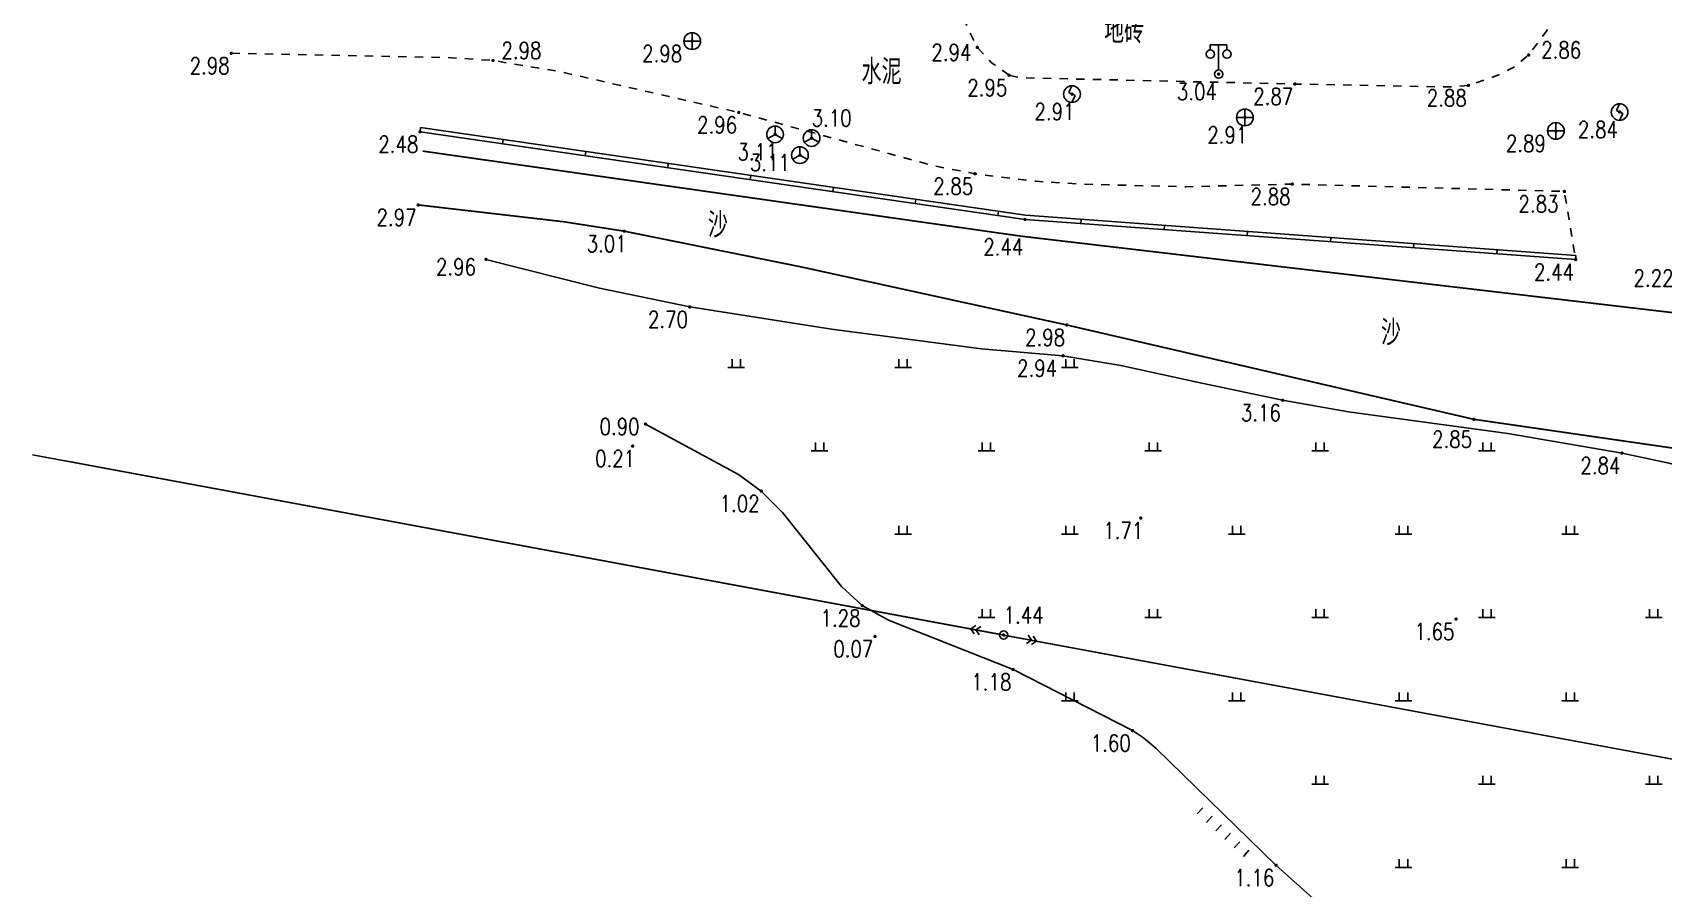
# Model space of a CAD drawing. Extents: x 500064 to 501389, y 2542464 to 2545400.
# Drawn here: x 500660.1 to 500757.8, y 2544646.5 to 2544697.9 of the extents above; entities that cross this region are included whole.
import ezdxf
from ezdxf.enums import TextEntityAlignment as Align

# ---------------------------------------------------------------- set-up
doc = ezdxf.new("R2010")
doc.units = 0
doc.header["$LTSCALE"] = 0.5
doc.linetypes.add('X6', pattern=[2, 1, -1])
doc.layers.get('0').update_dxf_attribs({"linetype": 'CONTINUOUS', "lineweight": 5})
doc.layers.add('GCD', color=8, linetype='CONTINUOUS')
doc.layers.add('地形图', color=8, linetype='CONTINUOUS')
doc.styles.add('HZ', font='romans.shx', dxfattribs={"width": 0.8, "bigfont": 'hztxt.shx'})
doc.linetypes.add('10421', pattern='A,2,[150,AAA.SHX,S=1,R=0,X=0,Y=1],1e-11', length=2)

# ---------------------------------------------------------------- blocks, each defined once
blk = doc.blocks.new('gc013a')
at = {"linetype": 'Continuous'}
blk.add_line((0.5, 0), (4, 0), dxfattribs=at)
at = {"linetype": 'Continuous', "flags": 128}
for points in [[(2.88, 0.5), (3.38, 0), (2.88, -0.5)], [(3.5, 0.5), (4, 0), (3.5, -0.5)]]:
    blk.add_lwpolyline(points, dxfattribs=at)
blk = doc.blocks.new('gc048')
for q in [(-0.87, -0.5), (0, 1), (0.87, -0.5)]:
    blk.add_line((0, 0), q)
blk.add_circle((0, 0), 1)
blk = doc.blocks.new('gc050')
for p, q in [((0, 1), (-0.38, 0.18)), ((-0.38, 0.18), (0.38, -0.18)), ((0, -1), (0.38, -0.18))]:
    blk.add_line(p, q)
blk.add_circle((0, 0), 1)
blk = doc.blocks.new('gc097')
for p, q in [((-1, 2.9), (-1, 3.5)), ((-1, 3.5), (1, 3.5)), ((0, 0.5), (0, 3.5)), ((1, 3.5), (1, 2.9))]:
    blk.add_line(p, q)
for centre in [(-1, 2.4), (1, 2.4), (0, 0)]:
    blk.add_circle(centre, 0.5)
blk = doc.blocks.new('gc043')
for p, q in [((-1, 0), (1, 0)), ((0, -1), (0, 1))]:
    blk.add_line(p, q)
blk.add_circle((0, 0), 1)
blk = doc.blocks.new('GC200')
at = {"linetype": 'Continuous', "const_width": 0.2, "flags": 128}
blk.add_lwpolyline([(-0.1, 0, 1), (0.1, 0, 1)], format="xyb", close=True, dxfattribs=at)
blk = doc.blocks.new('gc119')
for p, q in [((-1, 0), (1, 0)), ((-0.5, 1), (-0.5, 0)), ((0.5, 1), (0.5, 0))]:
    blk.add_line(p, q)
blk = doc.blocks.new('gc170')
at = {"linetype": 'Continuous'}
blk.add_circle((0, 0), 0.5, dxfattribs=at)

msp = doc.modelspace()

# ---------------------------------------------------------------- linework, layer by layer
at = {"layer": '地形图', "linetype": 'Continuous'}
for p, q in [((500683.293, 2544691.928), (500683.329, 2544692.175)), ((500688.241, 2544691.21), (500688.277, 2544691.458)), ((500693.189, 2544690.493), (500693.225, 2544690.74)), ((500698.138, 2544689.775), (500698.173, 2544690.022)), ((500703.086, 2544689.057), (500703.122, 2544689.305)), ((500708.034, 2544688.34), (500708.07, 2544688.587)), ((500712.982, 2544687.622), (500713.018, 2544687.869)), ((500717.93, 2544686.904), (500717.966, 2544687.152)), ((500722.905, 2544686.424), (500722.923, 2544686.674)), ((500727.891, 2544686.061), (500727.91, 2544686.311)), ((500732.878, 2544685.698), (500732.896, 2544685.948)), ((500737.865, 2544685.335), (500737.883, 2544685.585)), ((500742.852, 2544684.972), (500742.87, 2544685.222)), ((500747.839, 2544684.609), (500747.857, 2544684.859)), ((500752.568, 2544684.265), (500752.586, 2544684.514)), ((500716.31, 2544662.107), (500662.034, 2544672.191)), ((500774.519, 2544651.293), (500720.243, 2544661.377)), ((500730.227, 2544651.38), (500729.887, 2544651.013)), ((500730.227, 2544651.38), (500729.887, 2544651.013)), ((500730.778, 2544650.871), (500730.438, 2544650.504)), ((500730.778, 2544650.871), (500730.438, 2544650.504)), ((500731.328, 2544650.362), (500730.989, 2544649.995)), ((500731.328, 2544650.362), (500730.989, 2544649.995)), ((500731.879, 2544649.852), (500731.539, 2544649.485)), ((500731.879, 2544649.852), (500731.539, 2544649.485)), ((500732.429, 2544649.343), (500732.09, 2544648.976)), ((500732.429, 2544649.343), (500732.09, 2544648.976)), ((500732.984, 2544648.839), (500732.661, 2544648.458)), ((500732.984, 2544648.839), (500732.661, 2544648.458))]:
    msp.add_line(p, q, dxfattribs=at)
at = {"layer": '地形图', "linetype": 'X6', "elevation": 2.945, "flags": 128}
msp.add_lwpolyline([(500718.598, 2544695.322), (500717.515, 2544696.105), (500716.694, 2544696.992), (500716.046, 2544698.336), (500715.606, 2544699.889), (500715.312, 2544701.453), (500715.834, 2544726.793), (500716.483, 2544754.782), (500716.882, 2544768.213), (500717.067, 2544776.727), (500717.305, 2544782.988), (500717.591, 2544783.818), (500717.917, 2544784.352), (500718.301, 2544784.728), (500718.71, 2544784.943), (500719.231, 2544785.111), (500732.811, 2544784.763), (500745.96, 2544784.228), (500746.681, 2544783.917), (500747.153, 2544783.563), (500747.802, 2544782.891), (500752.774, 2544776.937), (500753.974, 2544773.663), (500752.045, 2544701.549), (500751.57, 2544699.519), (500750.851, 2544698.018), (500749.75, 2544696.535), (500748.934, 2544695.838), (500747.909, 2544695.322), (500746.142, 2544694.706), (500745.007, 2544694.617), (500735.738, 2544694.792), (500719.362, 2544695.167)], close=True, dxfattribs=at)
at = {"layer": '地形图', "linetype": 'X6', "flags": 128}
msp.add_lwpolyline([(500671.981, 2544696.636), (500685.184, 2544696.372), (500687.672, 2544696.203), (500691.583, 2544695.553), (500702.399, 2544693.089), (500714.16, 2544689.865), (500716.555, 2544689.41), (500720.208, 2544688.956), (500723.033, 2544688.783), (500729.207, 2544688.63), (500735.579, 2544688.79), (500751.888, 2544688.35), (500752.568, 2544684.265)], dxfattribs=at)
at = {"layer": '地形图', "linetype": 'Continuous', "elevation": 2.478, "flags": 128}
msp.add_lwpolyline([(500683.293, 2544691.928), (500719.559, 2544686.668), (500752.568, 2544684.265)], dxfattribs=at)
at = {"layer": '地形图', "linetype": 'Continuous', "flags": 128}
for points in [[(500683.329, 2544692.175), (500719.587, 2544686.917), (500752.586, 2544684.514)], [(500718.276, 2544661.742), (500660.068, 2544672.556)], [(500875.932, 2544649.519), (500825.689, 2544650.573), (500776.485, 2544650.928), (500718.276, 2544661.742)]]:
    msp.add_lwpolyline(points, dxfattribs=at)
at = {"layer": '地形图', "linetype": 'Continuous', "const_width": 0.1, "flags": 128}
msp.add_lwpolyline([(500797.995, 2544674.519), (500758.603, 2544681.054), (500719.336, 2544685.664), (500683.445, 2544690.769)], dxfattribs=at)
at = {"layer": '地形图', "linetype": 'Continuous', "const_width": 0.1, "elevation": 2.974, "flags": 128}
msp.add_lwpolyline([(500683.183, 2544687.541), (500691.912, 2544686.53), (500695.529, 2544685.966), (500706.094, 2544683.832), (500722.063, 2544680.339), (500746.459, 2544674.682), (500773.961, 2544670.7), (500798.948, 2544665.735), (500827.195, 2544658.582), (500852.367, 2544654.077), (500876.489, 2544650.951)], dxfattribs=at)
at = {"layer": '地形图', "linetype": '10421', "flags": 128}
for points in [[(500824.778, 2544652.659), (500823.029, 2544653.347), (500819.321, 2544654.618), (500817.783, 2544655.307), (500815.897, 2544656.181), (500809.999, 2544659.405), (500807.476, 2544660.519), (500805.308, 2544661.317), (500799.712, 2544663.139), (500797.924, 2544663.66), (500794.093, 2544664.694), (500788.612, 2544665.636), (500777.737, 2544667.152), (500772.9, 2544668.126), (500767.112, 2544669.5), (500760.894, 2544671.311), (500758.251, 2544672.034), (500755.349, 2544672.653), (500748.498, 2544673.829), (500738.944, 2544675.135), (500734.996, 2544675.827), (500729.876, 2544676.903), (500725.306, 2544677.9), (500721.832, 2544678.492), (500716.957, 2544678.903), (500707.961, 2544680.09), (500699.457, 2544681.42), (500694.042, 2544682.557), (500687.246, 2544684.274)], [(500915.277, 2544376.723), (500910.393, 2544380.376), (500907.312, 2544382.098), (500902.249, 2544385.155), (500899.183, 2544387.19), (500896.004, 2544389.391), (500892.138, 2544391.496), (500888.278, 2544392.84), (500883.656, 2544394.192), (500880.2, 2544395.303), (500878.123, 2544395.843), (500875.197, 2544396.556), (500873.069, 2544397.148), (500870.753, 2544397.956), (500868.832, 2544398.863), (500867.069, 2544399.893), (500864.798, 2544400.624), (500862.923, 2544401.474), (500859.972, 2544403.107), (500857.553, 2544404.679), (500855.561, 2544406.064), (500853.395, 2544407.568), (500851.424, 2544408.534), (500849.516, 2544409.603), (500848.14, 2544410.735), (500845.602, 2544413.071), (500845.169, 2544413.673), (500845.079, 2544414.166), (500845.125, 2544414.675), (500845.325, 2544415.132), (500848.943, 2544418.437), (500850.413, 2544420.201), (500851.514, 2544422.163), (500853.106, 2544425.687), (500853.603, 2544427.359), (500853.544, 2544428.454), (500853.385, 2544429.438), (500849.502, 2544440.448), (500848.428, 2544443.163), (500846.62, 2544447.672), (500846.072, 2544448.777), (500845.509, 2544449.617), (500844.518, 2544450.613), (500841.145, 2544453.18), (500840.557, 2544453.485), (500840.041, 2544453.583), (500839.25, 2544453.408), (500838.617, 2544453.195), (500827.709, 2544447.527), (500826.876, 2544447.339), (500826.042, 2544447.273), (500825.235, 2544447.443), (500824.38, 2544447.782), (500819.001, 2544450.733), (500817.124, 2544451.523), (500807.332, 2544454.196), (500807.071, 2544454.194), (500806.879, 2544454.159), (500806.613, 2544453.956), (500806.473, 2544453.695), (500806.433, 2544453.086), (500806.368, 2544452.861), (500806.272, 2544452.759), (500806.108, 2544452.734), (500805.977, 2544452.738), (500796.644, 2544452.959), (500796.302, 2544453.046), (500796.076, 2544453.162), (500795.972, 2544453.418), (500795.953, 2544453.719), (500796.448, 2544465.1), (500796.742, 2544467.81), (500798.096, 2544476.65), (500799.065, 2544479.813), (500800.126, 2544482.424), (500801.606, 2544484.543), (500803.193, 2544485.635), (500804.051, 2544486.455), (500804.482, 2544487.408), (500804.639, 2544488.123), (500804.735, 2544488.84), (500804.682, 2544489.66), (500803.546, 2544492.832), (500802.18, 2544495.703), (500800.886, 2544498.209), (500798.971, 2544501.181), (500796.143, 2544504.725), (500795.279, 2544505.685), (500794.536, 2544506.34), (500792.928, 2544507.519), (500791.229, 2544508.422), (500787.147, 2544510.138), (500787.045, 2544510.311), (500786.987, 2544510.499), (500787.004, 2544510.732), (500787.074, 2544510.978), (500788.132, 2544511.652), (500788.615, 2544512.581), (500789.72, 2544517.383), (500791.928, 2544525.102), (500791.947, 2544525.461), (500791.768, 2544525.759), (500790.488, 2544526.313), (500790.419, 2544526.46), (500790.405, 2544526.599), (500790.459, 2544526.805), (500790.584, 2544526.972), (500793.638, 2544528.839), (500795.048, 2544529.898), (500795.807, 2544530.691), (500796.102, 2544531.754), (500796.278, 2544532.705), (500796.063, 2544534.819), (500794.822, 2544543.158), (500794.504, 2544550.178), (500794.336, 2544551.564), (500793.844, 2544552.436), (500791.976, 2544554.816), (500791.655, 2544555.448), (500791.498, 2544556.068), (500791.673, 2544557.237), (500793.896, 2544564.621), (500794.071, 2544565.615), (500794.043, 2544566.68), (500793.76, 2544567.395), (500793.373, 2544567.825), (500793.003, 2544568.119), (500788.674, 2544570.366), (500787.932, 2544570.894), (500786.866, 2544572.089), (500786.552, 2544572.232), (500786.177, 2544572.213), (500785.911, 2544572.14), (500784.568, 2544571.501), (500784.22, 2544571.462), (500783.936, 2544571.584), (500783.658, 2544571.825), (500781.315, 2544574.679), (500780.792, 2544575.422), (500771.222, 2544592.146), (500768.223, 2544596.959), (500763.422, 2544602.843), (500762.509, 2544604.954), (500762.143, 2544607.438), (500762.796, 2544612.677), (500762.968, 2544615.405), (500762.772, 2544617.437), (500762.56, 2544618.276), (500762.08, 2544619.391), (500759.666, 2544623.396), (500756.845, 2544627.253), (500754.758, 2544629.859), (500748.717, 2544637.332), (500745.772, 2544640.196), (500744.271, 2544641.139), (500739.765, 2544643.47), (500738.856, 2544644.145), (500734.602, 2544647.938), (500727.428, 2544654.943), (500726.662, 2544655.572), (500725.997, 2544656.011), (500718.841, 2544659.675), (500711.369, 2544662.626), (500709.798, 2544663.507), (500708.556, 2544664.648), (500705.02, 2544669.088), (500703.751, 2544670.377), (500702.387, 2544671.362), (500696.804, 2544674.396)]]:
    msp.add_lwpolyline(points, dxfattribs=at)

# ---------------------------------------------------------------- block references
at = {"layer": '地形图', "linetype": 'Continuous'}
ref = msp.add_blockref('GC200', (500687.672, 2544696.203, 2.983), dxfattribs=dict(at, xscale=0.5, yscale=0.5, zscale=0.5))
ref.add_attrib('height', '2.98', dxfattribs={"layer": 'GCD', "linetype": 'Continuous', "height": 1, "style": 'HZ', "width": 0.8}).set_placement((500688.172, 2544696.803, 2.98), align=Align.MIDDLE_LEFT)
ref = msp.add_blockref('GC200', (500699.606, 2544697.365, 2.978), dxfattribs=dict(at, xscale=0.5, yscale=0.5, zscale=0.5))
ref.add_attrib('height', '2.98', dxfattribs={"layer": 'GCD', "linetype": 'Continuous', "height": 1, "style": 'HZ', "width": 0.8}).set_placement((500696.606, 2544696.615, 2.98), align=Align.MIDDLE_LEFT)
at = {"layer": '地形图', "linetype": 'Continuous', "xscale": 0.5, "yscale": 0.5}
for name, p in [('gc043', (500699.606, 2544697.365, 2.978)), ('gc097', (500731.165, 2544695.386, 3.041)), ('gc050', (500722.374, 2544694.185, 2.907)), ('gc050', (500755.202, 2544693.11, 2.835)), ('gc043', (500732.737, 2544692.786, 2.91)), ('gc043', (500751.382, 2544691.976, 2.885)), ('gc048', (500704.572, 2544691.773, 3.109)), ('gc048', (500706.766, 2544691.551, 3.1)), ('gc048', (500706.068, 2544690.526, 3.107)), ('gc119', (500702.246, 2544677.788)), ('gc119', (500712.246, 2544677.788)), ('gc119', (500722.246, 2544677.788)), ('gc119', (500707.246, 2544672.788)), ('gc119', (500717.246, 2544672.788)), ('gc119', (500727.246, 2544672.788)), ('gc119', (500737.246, 2544672.788)), ('gc119', (500747.246, 2544672.788)), ('gc119', (500712.246, 2544667.788)), ('gc119', (500722.246, 2544667.788)), ('gc119', (500732.246, 2544667.788)), ('gc119', (500742.246, 2544667.788)), ('gc119', (500752.246, 2544667.788)), ('gc119', (500717.246, 2544662.788)), ('gc119', (500727.246, 2544662.788)), ('gc119', (500737.246, 2544662.788)), ('gc119', (500747.246, 2544662.788)), ('gc119', (500757.246, 2544662.788)), ('gc170', (500718.276, 2544661.742)), ('gc119', (500722.246, 2544657.788)), ('gc119', (500732.246, 2544657.788)), ('gc119', (500742.246, 2544657.788)), ('gc119', (500752.246, 2544657.788)), ('gc119', (500737.246, 2544652.788)), ('gc119', (500747.246, 2544652.788)), ('gc119', (500757.246, 2544652.788)), ('gc119', (500742.246, 2544647.788)), ('gc119', (500752.246, 2544647.788))]:
    msp.add_blockref(name, p, dxfattribs=at)
at = {"layer": '地形图', "linetype": 'Continuous'}
ref = msp.add_blockref('GC200', (500749.75, 2544696.535, 2.863), dxfattribs=dict(at, xscale=0.5, yscale=0.5, zscale=0.5))
ref.add_attrib('height', '2.86', dxfattribs={"layer": 'GCD', "linetype": 'Continuous', "height": 1, "style": 'HZ', "width": 0.8}).set_placement((500750.5, 2544696.835, 2.86), align=Align.MIDDLE_LEFT)
ref = msp.add_blockref('GC200', (500671.981, 2544696.636, 2.975), dxfattribs=dict(at, xscale=0.5, yscale=0.5, zscale=0.5))
ref.add_attrib('height', '2.98', dxfattribs={"layer": 'GCD', "linetype": 'Continuous', "height": 1, "style": 'HZ', "width": 0.8}).set_placement((500669.481, 2544695.886, 2.98), align=Align.MIDDLE_LEFT)
ref = msp.add_blockref('GC200', (500716.694, 2544696.992, 2.943), dxfattribs=dict(at, xscale=0.5, yscale=0.5, zscale=0.5))
ref.add_attrib('height', '2.94', dxfattribs={"layer": 'GCD', "linetype": 'Continuous', "height": 1, "style": 'HZ', "width": 0.8}).set_placement((500713.944, 2544696.692, 2.94), align=Align.MIDDLE_LEFT)
ref = msp.add_blockref('GC200', (500718.598, 2544695.322, 2.945), dxfattribs=dict(at, xscale=0.5, yscale=0.5, zscale=0.5))
ref.add_attrib('height', '2.95', dxfattribs={"layer": 'GCD', "linetype": 'Continuous', "height": 1, "style": 'HZ', "width": 0.8}).set_placement((500716.098, 2544694.572, 2.95), align=Align.MIDDLE_LEFT)
ref = msp.add_blockref('GC200', (500731.165, 2544695.386, 3.041), dxfattribs=dict(at, xscale=0.5, yscale=0.5, zscale=0.5))
ref.add_attrib('height', '3.04', dxfattribs={"layer": 'GCD', "linetype": 'Continuous', "height": 1, "style": 'HZ', "width": 0.8}).set_placement((500728.665, 2544694.336, 3.04), align=Align.MIDDLE_LEFT)
ref = msp.add_blockref('GC200', (500735.738, 2544694.792, 2.869), dxfattribs=dict(at, xscale=0.5, yscale=0.5, zscale=0.5))
ref.add_attrib('height', '2.87', dxfattribs={"layer": 'GCD', "linetype": 'Continuous', "height": 1, "style": 'HZ', "width": 0.8}).set_placement((500733.238, 2544694.042, 2.87), align=Align.MIDDLE_LEFT)
ref = msp.add_blockref('GC200', (500746.142, 2544694.706, 2.876), dxfattribs=dict(at, xscale=0.5, yscale=0.5, zscale=0.5))
ref.add_attrib('height', '2.88', dxfattribs={"layer": 'GCD', "linetype": 'Continuous', "height": 1, "style": 'HZ', "width": 0.8}).set_placement((500743.642, 2544693.956, 2.88), align=Align.MIDDLE_LEFT)
ref = msp.add_blockref('GC200', (500722.374, 2544694.185, 2.907), dxfattribs=dict(at, xscale=0.5, yscale=0.5, zscale=0.5))
ref.add_attrib('height', '2.91', dxfattribs={"layer": 'GCD', "linetype": 'Continuous', "height": 1, "style": 'HZ', "width": 0.8}).set_placement((500720.124, 2544693.135, 2.91), align=Align.MIDDLE_LEFT)
ref = msp.add_blockref('GC200', (500702.399, 2544693.089, 2.957), dxfattribs=dict(at, xscale=0.5, yscale=0.5, zscale=0.5))
ref.add_attrib('height', '2.96', dxfattribs={"layer": 'GCD', "linetype": 'Continuous', "height": 1, "style": 'HZ', "width": 0.8}).set_placement((500699.899, 2544692.339, 2.96), align=Align.MIDDLE_LEFT)
ref = msp.add_blockref('GC200', (500706.766, 2544691.551, 3.1), dxfattribs=dict(at, xscale=0.5, yscale=0.5, zscale=0.5))
ref.add_attrib('height', '3.10', dxfattribs={"layer": 'GCD', "linetype": 'Continuous', "height": 1, "style": 'HZ', "width": 0.8}).set_placement((500706.766, 2544692.751, 3.1), align=Align.MIDDLE_LEFT)
ref = msp.add_blockref('GC200', (500732.737, 2544692.786, 2.91), dxfattribs=dict(at, xscale=0.5, yscale=0.5, zscale=0.5))
ref.add_attrib('height', '2.91', dxfattribs={"layer": 'GCD', "linetype": 'Continuous', "height": 1, "style": 'HZ', "width": 0.8}).set_placement((500730.487, 2544691.736, 2.91), align=Align.MIDDLE_LEFT)
ref = msp.add_blockref('GC200', (500755.202, 2544693.11, 2.835), dxfattribs=dict(at, xscale=0.5, yscale=0.5, zscale=0.5))
ref.add_attrib('height', '2.84', dxfattribs={"layer": 'GCD', "linetype": 'Continuous', "height": 1, "style": 'HZ', "width": 0.8}).set_placement((500752.702, 2544692.06, 2.84), align=Align.MIDDLE_LEFT)
ref = msp.add_blockref('GC200', (500683.293, 2544691.928, 2.478), dxfattribs=dict(at, xscale=0.5, yscale=0.5, zscale=0.5))
ref.add_attrib('height', '2.48', dxfattribs={"layer": 'GCD', "linetype": 'Continuous', "height": 1, "style": 'HZ', "width": 0.8}).set_placement((500680.793, 2544691.178, 2.48), align=Align.MIDDLE_LEFT)
ref = msp.add_blockref('GC200', (500704.572, 2544691.773, 3.109), dxfattribs=dict(at, xscale=0.5, yscale=0.5, zscale=0.5))
ref.add_attrib('height', '3.11', dxfattribs={"layer": 'GCD', "linetype": 'Continuous', "height": 1, "style": 'HZ', "width": 0.8}).set_placement((500702.322, 2544690.723, 3.11), align=Align.MIDDLE_LEFT)
ref = msp.add_blockref('GC200', (500751.382, 2544691.976, 2.885), dxfattribs=dict(at, xscale=0.5, yscale=0.5, zscale=0.5))
ref.add_attrib('height', '2.89', dxfattribs={"layer": 'GCD', "linetype": 'Continuous', "height": 1, "style": 'HZ', "width": 0.8}).set_placement((500748.382, 2544691.226, 2.89), align=Align.MIDDLE_LEFT)
ref = msp.add_blockref('GC200', (500706.068, 2544690.526, 3.107), dxfattribs=dict(at, xscale=0.5, yscale=0.5, zscale=0.5))
ref.add_attrib('height', '3.11', dxfattribs={"layer": 'GCD', "linetype": 'Continuous', "height": 1, "style": 'HZ', "width": 0.8}).set_placement((500703.068, 2544690.076, 3.11), align=Align.MIDDLE_LEFT)
ref = msp.add_blockref('GC200', (500716.555, 2544689.41, 2.85), dxfattribs=dict(at, xscale=0.5, yscale=0.5, zscale=0.5))
ref.add_attrib('height', '2.85', dxfattribs={"layer": 'GCD', "linetype": 'Continuous', "height": 1, "style": 'HZ', "width": 0.8}).set_placement((500714.055, 2544688.66, 2.85), align=Align.MIDDLE_LEFT)
ref = msp.add_blockref('GC200', (500735.579, 2544688.79, 2.88), dxfattribs=dict(at, xscale=0.5, yscale=0.5, zscale=0.5))
ref.add_attrib('height', '2.88', dxfattribs={"layer": 'GCD', "linetype": 'Continuous', "height": 1, "style": 'HZ', "width": 0.8}).set_placement((500733.079, 2544688.04, 2.88), align=Align.MIDDLE_LEFT)
ref = msp.add_blockref('GC200', (500751.888, 2544688.35, 2.828), dxfattribs=dict(at, xscale=0.5, yscale=0.5, zscale=0.5))
ref.add_attrib('height', '2.83', dxfattribs={"layer": 'GCD', "linetype": 'Continuous', "height": 1, "style": 'HZ', "width": 0.8}).set_placement((500749.138, 2544687.6, 2.83), align=Align.MIDDLE_LEFT)
ref = msp.add_blockref('GC200', (500683.183, 2544687.541, 2.974), dxfattribs=dict(at, xscale=0.5, yscale=0.5, zscale=0.5))
ref.add_attrib('height', '2.97', dxfattribs={"layer": 'GCD', "linetype": 'Continuous', "height": 1, "style": 'HZ', "width": 0.8}).set_placement((500680.683, 2544686.791, 2.97), align=Align.MIDDLE_LEFT)
ref = msp.add_blockref('GC200', (500719.559, 2544686.668, 2.443), dxfattribs=dict(at, xscale=0.5, yscale=0.5, zscale=0.5))
ref.add_attrib('height', '2.44', dxfattribs={"layer": 'GCD', "linetype": 'Continuous', "height": 1, "style": 'HZ', "width": 0.8}).set_placement((500717.059, 2544685.018, 2.44), align=Align.MIDDLE_LEFT)
ref = msp.add_blockref('GC200', (500695.529, 2544685.966, 3.009), dxfattribs=dict(at, xscale=0.5, yscale=0.5, zscale=0.5))
ref.add_attrib('height', '3.01', dxfattribs={"layer": 'GCD', "linetype": 'Continuous', "height": 1, "style": 'HZ', "width": 0.8}).set_placement((500693.279, 2544685.216, 3.01), align=Align.MIDDLE_LEFT)
ref = msp.add_blockref('GC200', (500687.246, 2544684.274, 2.955), dxfattribs=dict(at, xscale=0.5, yscale=0.5, zscale=0.5))
ref.add_attrib('height', '2.96', dxfattribs={"layer": 'GCD', "linetype": 'Continuous', "height": 1, "style": 'HZ', "width": 0.8}).set_placement((500684.246, 2544683.824, 2.96), align=Align.MIDDLE_LEFT)
ref = msp.add_blockref('GC200', (500752.568, 2544684.265, 2.44), dxfattribs=dict(at, xscale=0.5, yscale=0.5, zscale=0.5))
ref.add_attrib('height', '2.44', dxfattribs={"layer": 'GCD', "linetype": 'Continuous', "height": 1, "style": 'HZ', "width": 0.8}).set_placement((500750.068, 2544683.515, 2.44), align=Align.MIDDLE_LEFT)
ref = msp.add_blockref('GC200', (500758.534, 2544683.906, 2.221), dxfattribs=dict(at, xscale=0.5, yscale=0.5, zscale=0.5))
ref.add_attrib('height', '2.22', dxfattribs={"layer": 'GCD', "linetype": 'Continuous', "height": 1, "style": 'HZ', "width": 0.8}).set_placement((500756.034, 2544683.156, 2.22), align=Align.MIDDLE_LEFT)
ref = msp.add_blockref('GC200', (500699.457, 2544681.42, 2.702), dxfattribs=dict(at, xscale=0.5, yscale=0.5, zscale=0.5))
ref.add_attrib('height', '2.70', dxfattribs={"layer": 'GCD', "linetype": 'Continuous', "height": 1, "style": 'HZ', "width": 0.8}).set_placement((500696.957, 2544680.67, 2.7), align=Align.MIDDLE_LEFT)
ref = msp.add_blockref('GC200', (500722.063, 2544680.339, 2.985), dxfattribs=dict(at, xscale=0.5, yscale=0.5, zscale=0.5))
ref.add_attrib('height', '2.98', dxfattribs={"layer": 'GCD', "linetype": 'Continuous', "height": 1, "style": 'HZ', "width": 0.8}).set_placement((500719.563, 2544679.589, 2.98), align=Align.MIDDLE_LEFT)
ref = msp.add_blockref('GC200', (500721.832, 2544678.492, 2.939), dxfattribs=dict(at, xscale=0.5, yscale=0.5, zscale=0.5))
ref.add_attrib('height', '2.94', dxfattribs={"layer": 'GCD', "linetype": 'Continuous', "height": 1, "style": 'HZ', "width": 0.8}).set_placement((500719.082, 2544677.742, 2.94), align=Align.MIDDLE_LEFT)
ref = msp.add_blockref('GC200', (500734.996, 2544675.827, 3.163), dxfattribs=dict(at, xscale=0.5, yscale=0.5, zscale=0.5))
ref.add_attrib('height', '3.16', dxfattribs={"layer": 'GCD', "linetype": 'Continuous', "height": 1, "style": 'HZ', "width": 0.8}).set_placement((500732.496, 2544675.077, 3.16), align=Align.MIDDLE_LEFT)
ref = msp.add_blockref('GC200', (500696.804, 2544674.396, 0.899), dxfattribs=dict(at, xscale=0.5, yscale=0.5, zscale=0.5))
ref.add_attrib('height', '0.90', dxfattribs={"layer": 'GCD', "linetype": 'Continuous', "height": 1, "style": 'HZ', "width": 0.8}).set_placement((500694.054, 2544674.246, 0.9), align=Align.MIDDLE_LEFT)
ref = msp.add_blockref('GC200', (500746.459, 2544674.682, 2.846), dxfattribs=dict(at, xscale=0.5, yscale=0.5, zscale=0.5))
ref.add_attrib('height', '2.85', dxfattribs={"layer": 'GCD', "linetype": 'Continuous', "height": 1, "style": 'HZ', "width": 0.8}).set_placement((500743.959, 2544673.482, 2.85), align=Align.MIDDLE_LEFT)
ref = msp.add_blockref('GC200', (500696.035, 2544673.074, 0.212), dxfattribs=dict(at, xscale=0.5, yscale=0.5, zscale=0.5))
ref.add_attrib('height', '0.21', dxfattribs={"layer": 'GCD', "linetype": 'Continuous', "height": 1, "style": 'HZ', "width": 0.8}).set_placement((500693.785, 2544672.324, 0.21), align=Align.MIDDLE_LEFT)
ref = msp.add_blockref('GC200', (500755.349, 2544672.653, 2.845), dxfattribs=dict(at, xscale=0.5, yscale=0.5, zscale=0.5))
ref.add_attrib('height', '2.84', dxfattribs={"layer": 'GCD', "linetype": 'Continuous', "height": 1, "style": 'HZ', "width": 0.8}).set_placement((500752.849, 2544671.903, 2.84), align=Align.MIDDLE_LEFT)
ref = msp.add_blockref('GC200', (500703.751, 2544670.377, 1.019), dxfattribs=dict(at, xscale=0.5, yscale=0.5, zscale=0.5))
ref.add_attrib('height', '1.02', dxfattribs={"layer": 'GCD', "linetype": 'Continuous', "height": 1, "style": 'HZ', "width": 0.8}).set_placement((500701.251, 2544669.627, 1.02), align=Align.MIDDLE_LEFT)
ref = msp.add_blockref('GC200', (500726.499, 2544668.759, 1.714), dxfattribs=dict(at, xscale=0.5, yscale=0.5, zscale=0.5))
ref.add_attrib('height', '1.71', dxfattribs={"layer": 'GCD', "linetype": 'Continuous', "height": 1, "style": 'HZ', "width": 0.8}).set_placement((500724.249, 2544668.009, 1.71), align=Align.MIDDLE_LEFT)
ref = msp.add_blockref('GC200', (500709.798, 2544663.507, 1.285), dxfattribs=dict(at, xscale=0.5, yscale=0.5, zscale=0.5))
ref.add_attrib('height', '1.28', dxfattribs={"layer": 'GCD', "linetype": 'Continuous', "height": 1, "style": 'HZ', "width": 0.8}).set_placement((500707.298, 2544662.757, 1.28), align=Align.MIDDLE_LEFT)
ref = msp.add_blockref('GC200', (500718.276, 2544661.742, 1.442), dxfattribs=dict(at, xscale=0.5, yscale=0.5, zscale=0.5))
ref.add_attrib('height', '1.44', dxfattribs={"layer": 'GCD', "linetype": 'Continuous', "height": 1, "style": 'HZ', "width": 0.8}).set_placement((500718.276, 2544662.942, 1.44), align=Align.MIDDLE_LEFT)
at = {"layer": '地形图', "linetype": 'Continuous', "xscale": 0.5000000000116642, "yscale": 0.5}
for rotation in [169.4755877836941, 349.4755877836942]:
    msp.add_blockref('gc013a', (500718.276, 2544661.742), dxfattribs=dict(at, rotation=rotation))
at = {"layer": '地形图', "linetype": 'Continuous'}
ref = msp.add_blockref('GC200', (500745.4, 2544662.697, 1.65), dxfattribs=dict(at, xscale=0.5, yscale=0.5, zscale=0.5))
ref.add_attrib('height', '1.65', dxfattribs={"layer": 'GCD', "linetype": 'Continuous', "height": 1, "style": 'HZ', "width": 0.8}).set_placement((500742.9, 2544661.947, 1.65), align=Align.MIDDLE_LEFT)
ref = msp.add_blockref('GC200', (500710.565, 2544661.659, 0.074), dxfattribs=dict(at, xscale=0.5, yscale=0.5, zscale=0.5))
ref.add_attrib('height', '0.07', dxfattribs={"layer": 'GCD', "linetype": 'Continuous', "height": 1, "style": 'HZ', "width": 0.8}).set_placement((500708.065, 2544660.909, 0.07), align=Align.MIDDLE_LEFT)
ref = msp.add_blockref('GC200', (500718.841, 2544659.675, 1.179), dxfattribs=dict(at, xscale=0.5, yscale=0.5, zscale=0.5))
ref.add_attrib('height', '1.18', dxfattribs={"layer": 'GCD', "linetype": 'Continuous', "height": 1, "style": 'HZ', "width": 0.8}).set_placement((500716.341, 2544658.925, 1.18), align=Align.MIDDLE_LEFT)
ref = msp.add_blockref('GC200', (500725.997, 2544656.011, 1.603), dxfattribs=dict(at, xscale=0.5, yscale=0.5, zscale=0.5))
ref.add_attrib('height', '1.60', dxfattribs={"layer": 'GCD', "linetype": 'Continuous', "height": 1, "style": 'HZ', "width": 0.8}).set_placement((500723.497, 2544655.261, 1.6), align=Align.MIDDLE_LEFT)
ref = msp.add_blockref('GC200', (500734.602, 2544647.938, 1.157), dxfattribs=dict(at, xscale=0.5, yscale=0.5, zscale=0.5))
ref.add_attrib('height', '1.16', dxfattribs={"layer": 'GCD', "linetype": 'Continuous', "height": 1, "style": 'HZ', "width": 0.8}).set_placement((500732.102, 2544647.188, 1.16), align=Align.MIDDLE_LEFT)

# ---------------------------------------------------------------- texts
at = {"layer": '地形图', "linetype": 'Continuous', "style": 'HZ', "width": 0.8}
for s, p in [('地砖', (500725.495, 2544698.059)), ('水泥', (500710.961, 2544695.602)), ('沙', (500701.147, 2544686.406)), ('沙', (500741.494, 2544679.949))]:
    msp.add_text(s, height=1.5, dxfattribs=at).set_placement(p, align=Align.MIDDLE)

doc.saveas('drawing.dxf')
